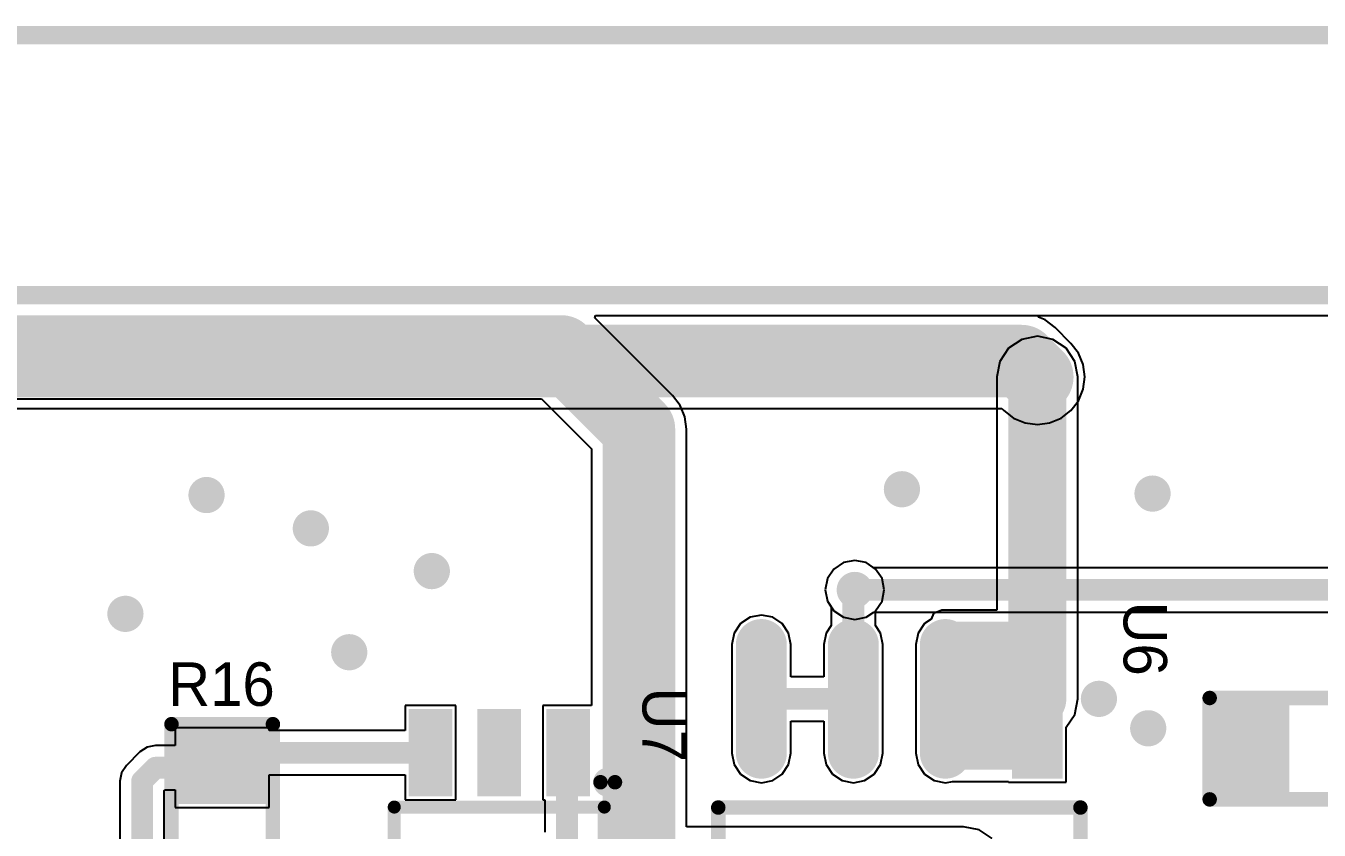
# Model space of a CAD drawing. Extents: x 23 to 127, y 48 to 72.
# Drawn here: x 91.27 to 109.12, y 60.79 to 71.89 of the extents above; entities that cross this region are included whole.
import ezdxf

# ---------------------------------------------------------------- set-up
doc = ezdxf.new("R2010")
doc.units = 0
doc.layers.get('0').update_dxf_attribs({"linetype": 'CONTINUOUS'})
for name, color, linetype in [('BOTTOMLAYER', 5, 'CONTINUOUS'), ('KEEPOUTLAYER', 6, 'CONTINUOUS'), ('MULTILAYER', 9, 'CONTINUOUS'), ('TOPLAYER', 1, 'CONTINUOUS'), ('TOPOVERLAY', 2, 'CONTINUOUS'), ('TOPPASTE', 8, 'CONTINUOUS'), ('TOPSOLDER', 216, 'CONTINUOUS')]:
    doc.layers.add(name, color=color, linetype=linetype)

# ---------------------------------------------------------------- blocks, each defined once
blk = doc.blocks.new('R_0603_43')
at = {"layer": 'TOPLAYER'}
for points in [[(-0.400002, -0.499999), (-0.400002, 0.499999), (-1.2, -0.499999), (-1.2, 0.499999)], [(1.2, -0.499999), (1.2, 0.499999), (0.400002, -0.499999), (0.400002, 0.499999)]]:
    blk.add_solid(points, dxfattribs=at)
at = {"layer": 'TOPOVERLAY', "const_width": 0.2}
for points in [[(-1.4, 0.700001), (1.4, 0.700001)], [(-1.4, 0.700001), (-1.4, -0.700001)], [(1.4, 0.700001), (1.4, -0.700001)], [(-1.4, -0.700001), (1.4, -0.700001)]]:
    blk.add_lwpolyline(points, dxfattribs=at)
at = {"layer": 'TOPOVERLAY', "const_width": 0.1}
for points in [[(-1.45, 0.700001, 1), (-1.35, 0.700001, 1)], [(-1.45, 0.700001, 1), (-1.35, 0.700001, 1)], [(1.35, 0.700001, 1), (1.45, 0.700001, 1)], [(1.35, 0.700001, 1), (1.45, 0.700001, 1)], [(-1.45, -0.700001, 1), (-1.35, -0.700001, 1)], [(-1.45, -0.700001, 1), (-1.35, -0.700001, 1)], [(1.35, -0.700001, 1), (1.45, -0.700001, 1)], [(1.35, -0.700001, 1), (1.45, -0.700001, 1)]]:
    blk.add_lwpolyline(points, format="xyb", close=True, dxfattribs=at)
at = {"layer": 'TOPPASTE'}
for points in [[(-0.400002, -0.499999), (-0.400002, 0.499999), (-1.2, -0.499999), (-1.2, 0.499999)], [(1.2, -0.499999), (1.2, 0.499999), (0.400002, -0.499999), (0.400002, 0.499999)]]:
    blk.add_solid(points, dxfattribs=at)
at = {"layer": 'TOPSOLDER'}
for points in [[(-0.298402, -0.601599), (-0.298402, 0.601599), (-1.3016, -0.601599), (-1.3016, 0.601599)], [(1.3016, -0.601599), (1.3016, 0.601599), (0.298402, -0.601599), (0.298402, 0.601599)]]:
    blk.add_solid(points, dxfattribs=at)
blk = doc.blocks.new('R_0603_50')
at = {"layer": 'TOPLAYER'}
for points in [[(-0.400002, -0.499999), (-0.400002, 0.499999), (-1.2, -0.499999), (-1.2, 0.499999)], [(1.2, -0.499999), (1.2, 0.499999), (0.400002, -0.499999), (0.400002, 0.499999)]]:
    blk.add_solid(points, dxfattribs=at)
at = {"layer": 'TOPOVERLAY', "const_width": 0.2}
for points in [[(-1.4, 0.700001), (1.4, 0.700001)], [(-1.4, -0.700001), (-1.4, 0.700001)], [(1.4, -0.700001), (1.4, 0.700001)], [(-1.4, -0.700001), (1.4, -0.700001)]]:
    blk.add_lwpolyline(points, dxfattribs=at)
at = {"layer": 'TOPOVERLAY', "const_width": 0.1}
for points in [[(-1.45, 0.700001, 1), (-1.35, 0.700001, 1)], [(-1.45, 0.700001, 1), (-1.35, 0.700001, 1)], [(1.35, 0.700001, 1), (1.45, 0.700001, 1)], [(1.35, 0.700001, 1), (1.45, 0.700001, 1)], [(-1.45, -0.700001, 1), (-1.35, -0.700001, 1)], [(-1.45, -0.700001, 1), (-1.35, -0.700001, 1)], [(1.35, -0.700001, 1), (1.45, -0.700001, 1)], [(1.35, -0.700001, 1), (1.45, -0.700001, 1)]]:
    blk.add_lwpolyline(points, format="xyb", close=True, dxfattribs=at)
at = {"layer": 'TOPPASTE'}
for points in [[(-0.400002, -0.499999), (-0.400002, 0.499999), (-1.2, -0.499999), (-1.2, 0.499999)], [(1.2, -0.499999), (1.2, 0.499999), (0.400002, -0.499999), (0.400002, 0.499999)]]:
    blk.add_solid(points, dxfattribs=at)
at = {"layer": 'TOPSOLDER'}
for points in [[(-0.298402, -0.601599), (-0.298402, 0.601599), (-1.3016, -0.601599), (-1.3016, 0.601599)], [(1.3016, -0.601599), (1.3016, 0.601599), (0.298402, -0.601599), (0.298402, 0.601599)]]:
    blk.add_solid(points, dxfattribs=at)
blk = doc.blocks.new('SOIC8_58')
at = {"layer": 'TOPLAYER', "const_width": 0.499999}
for points in [[(-1.905, 3.349996), (-1.905, 1.849994)], [(-0.635, 3.349996), (-0.635, 1.849994)], [(0.635, 3.349996), (0.635, 1.849994)], [(1.905, 3.349996), (1.905, 1.849994)], [(-0.635, -1.849994), (-0.635, -3.349996)], [(0.635, -1.849994), (0.635, -3.349996)], [(1.905, -1.849994), (1.905, -3.349996)]]:
    blk.add_lwpolyline(points, dxfattribs=at)
at = {"layer": 'TOPLAYER', "const_width": 0.249999}
for points in [[(-2.029998, 3.349996, 1), (-1.780002, 3.349996, 1)], [(-0.759998, 3.349996, 1), (-0.510002, 3.349996, 1)], [(0.510002, 3.349996, 1), (0.759998, 3.349996, 1)], [(1.780002, 3.349996, 1), (2.029998, 3.349996, 1)], [(-2.029998, 1.849994, 1), (-1.780002, 1.849994, 1)], [(-0.759998, 1.849994, 1), (-0.510002, 1.849994, 1)], [(0.510002, 1.849994, 1), (0.759998, 1.849994, 1)], [(1.780002, 1.849994, 1), (2.029998, 1.849994, 1)], [(-0.759998, -1.849994, 1), (-0.510002, -1.849994, 1)], [(0.510002, -1.849994, 1), (0.759998, -1.849994, 1)], [(1.780002, -1.849994, 1), (2.029998, -1.849994, 1)], [(-0.759998, -3.349996, 1), (-0.510002, -3.349996, 1)], [(0.510002, -3.349996, 1), (0.759998, -3.349996, 1)], [(1.780002, -3.349996, 1), (2.029998, -3.349996, 1)]]:
    blk.add_lwpolyline(points, format="xyb", close=True, dxfattribs=at)
at = {"layer": 'TOPLAYER'}
blk.add_solid([(-1.655, -3.599995), (-1.655, -1.599994), (-2.154999, -3.599995), (-2.154999, -1.599994)], dxfattribs=at)
at = {"layer": 'TOPOVERLAY', "const_width": 0.2}
for points in [[(2.499995, 1.099998), (-2.499995, 1.099998)], [(-2.499995, 1.099998), (-2.499995, 0.366674)], [(2.499995, 1.099998), (2.499995, -1.099998)], [(-2.499995, -0.366649), (-2.499995, -1.099998)], [(2.499995, -1.099998), (-2.499995, -1.099998)]]:
    blk.add_lwpolyline(points, dxfattribs=at)
at = {"layer": 'TOPOVERLAY'}
for points, const_width in [([(-2.549995, 1.099998, 1), (-2.449995, 1.099998, 1)], 0.1), ([(-2.549995, 1.099998, 1), (-2.449995, 1.099998, 1)], 0.1), ([(2.449995, 1.099998, 1), (2.549995, 1.099998, 1)], 0.1), ([(2.449995, 1.099998, 1), (2.549995, 1.099998, 1)], 0.1), ([(-2.549995, 0.366674, 1), (-2.449995, 0.366674, 1)], 0.1), ([(-2.549995, 0.366674, 1), (-2.449995, 0.366674, 1)], 0.1), ([(-2.549995, -0.366649, 1), (-2.449995, -0.366649, 1)], 0.1), ([(-2.549995, -0.366674, 1), (-2.449995, -0.366674, 1)], 0.1), ([(-2.549995, -1.099998, 1), (-2.449995, -1.099998, 1)], 0.1), ([(-2.549995, -1.099998, 1), (-2.449995, -1.099998, 1)], 0.1), ([(2.449995, -1.099998, 1), (2.549995, -1.099998, 1)], 0.1), ([(2.449995, -1.099998, 1), (2.549995, -1.099998, 1)], 0.1), ([(-2.63, -2.599985, 1), (-2.880002, -2.599985, 1)], 0.249999), ([(-2.942501, -2.599985, 1), (-2.817503, -2.599985, 1)], 0.124998), ([(-2.692499, -2.599985, 1), (-2.567501, -2.599985, 1)], 0.124998)]:
    blk.add_lwpolyline(points, format="xyb", close=True, dxfattribs=dict(at, const_width=const_width))
at = {"layer": 'TOPOVERLAY', "const_width": 0.2}
blk.add_lwpolyline([(-2.499995, 0.366674, -1), (-2.499995, -0.366674)], format="xyb", dxfattribs=at)
at = {"layer": 'TOPPASTE', "const_width": 0.499999}
for points in [[(-1.905, 3.349996), (-1.905, 1.849994)], [(-0.635, 3.349996), (-0.635, 1.849994)], [(0.635, 3.349996), (0.635, 1.849994)], [(1.905, 3.349996), (1.905, 1.849994)], [(-0.635, -1.849994), (-0.635, -3.349996)], [(0.635, -1.849994), (0.635, -3.349996)], [(1.905, -1.849994), (1.905, -3.349996)]]:
    blk.add_lwpolyline(points, dxfattribs=at)
at = {"layer": 'TOPPASTE', "const_width": 0.249999}
for points in [[(-2.029998, 3.349996, 1), (-1.780002, 3.349996, 1)], [(-0.759998, 3.349996, 1), (-0.510002, 3.349996, 1)], [(0.510002, 3.349996, 1), (0.759998, 3.349996, 1)], [(1.780002, 3.349996, 1), (2.029998, 3.349996, 1)], [(-2.029998, 1.849994, 1), (-1.780002, 1.849994, 1)], [(-0.759998, 1.849994, 1), (-0.510002, 1.849994, 1)], [(0.510002, 1.849994, 1), (0.759998, 1.849994, 1)], [(1.780002, 1.849994, 1), (2.029998, 1.849994, 1)], [(-0.759998, -1.849994, 1), (-0.510002, -1.849994, 1)], [(0.510002, -1.849994, 1), (0.759998, -1.849994, 1)], [(1.780002, -1.849994, 1), (2.029998, -1.849994, 1)], [(-0.759998, -3.349996, 1), (-0.510002, -3.349996, 1)], [(0.510002, -3.349996, 1), (0.759998, -3.349996, 1)], [(1.780002, -3.349996, 1), (2.029998, -3.349996, 1)]]:
    blk.add_lwpolyline(points, format="xyb", close=True, dxfattribs=at)
at = {"layer": 'TOPPASTE'}
blk.add_solid([(-1.655, -3.599995), (-1.655, -1.599994), (-2.154999, -3.599995), (-2.154999, -1.599994)], dxfattribs=at)
at = {"layer": 'TOPSOLDER', "const_width": 0.703199}
for points in [[(-1.905, 3.349996), (-1.905, 1.849994)], [(-0.635, 3.349996), (-0.635, 1.849994)], [(0.635, 3.349996), (0.635, 1.849994)], [(1.905, 3.349996), (1.905, 1.849994)], [(-0.635, -1.849994), (-0.635, -3.349996)], [(0.635, -1.849994), (0.635, -3.349996)], [(1.905, -1.849994), (1.905, -3.349996)]]:
    blk.add_lwpolyline(points, dxfattribs=at)
at = {"layer": 'TOPSOLDER', "const_width": 0.351599}
for points in [[(-2.080798, 3.349996, 1), (-1.729202, 3.349996, 1)], [(-0.810798, 3.349996, 1), (-0.459202, 3.349996, 1)], [(0.459202, 3.349996, 1), (0.810798, 3.349996, 1)], [(1.729202, 3.349996, 1), (2.080798, 3.349996, 1)], [(-2.080798, 1.849994, 1), (-1.729202, 1.849994, 1)], [(-0.810798, 1.849994, 1), (-0.459202, 1.849994, 1)], [(0.459202, 1.849994, 1), (0.810798, 1.849994, 1)], [(1.729202, 1.849994, 1), (2.080798, 1.849994, 1)], [(-0.810798, -1.849994, 1), (-0.459202, -1.849994, 1)], [(0.459202, -1.849994, 1), (0.810798, -1.849994, 1)], [(1.729202, -1.849994, 1), (2.080798, -1.849994, 1)], [(-0.810798, -3.349996, 1), (-0.459202, -3.349996, 1)], [(0.459202, -3.349996, 1), (0.810798, -3.349996, 1)], [(1.729202, -3.349996, 1), (2.080798, -3.349996, 1)]]:
    blk.add_lwpolyline(points, format="xyb", close=True, dxfattribs=at)
at = {"layer": 'TOPSOLDER'}
blk.add_solid([(-1.5534, -3.701595), (-1.5534, -1.498394), (-2.2566, -3.701595), (-2.2566, -1.498394)], dxfattribs=at)
blk = doc.blocks.new('SOT_23_5_59')
at = {"layer": 'TOPLAYER'}
for points in [[(-1.15, 2.050001), (-1.15, 1.050003), (-0.750001, 2.050001), (-0.750001, 1.050003)], [(0.750001, 2.050001), (0.750001, 1.050003), (1.15, 2.050001), (1.15, 1.050003)], [(-1.15, -1.05), (-1.15, -2.049998), (-0.750001, -1.05), (-0.750001, -2.049998)], [(-0.2, -1.05), (-0.2, -2.049998), (0.2, -1.05), (0.2, -2.049998)], [(0.750001, -1.05), (0.750001, -2.049998), (1.15, -1.05), (1.15, -2.049998)]]:
    blk.add_solid(points, dxfattribs=at)
at = {"layer": 'TOPOVERLAY', "const_width": 0.18}
for points in [[(-1.45, 0.800001), (-1.45, -0.799998)], [(1.45, 0.800001), (-1.45, 0.800001)], [(1.45, 0.800001), (1.45, -0.799998)], [(1.45, -0.799998), (-1.45, -0.799998)]]:
    blk.add_lwpolyline(points, dxfattribs=at)
at = {"layer": 'TOPOVERLAY'}
for points, const_width in [([(-1.494998, 0.800001, 1), (-1.405001, 0.800001, 1)], 0.09), ([(-1.494998, 0.800001, 1), (-1.405001, 0.800001, 1)], 0.09), ([(1.405001, 0.800001, 1), (1.494998, 0.800001, 1)], 0.09), ([(1.405001, 0.800001, 1), (1.494998, 0.800001, 1)], 0.09), ([(-1.494998, -0.799998, 1), (-1.405001, -0.799998, 1)], 0.09), ([(-1.494998, -0.799998, 1), (-1.405001, -0.799998, 1)], 0.09), ([(1.405001, -0.799998, 1), (1.494998, -0.799998, 1)], 0.09), ([(1.405001, -0.799998, 1), (1.494998, -0.799998, 1)], 0.09), ([(-1.397, -1.143, 1), (-1.597, -1.143, 1)], 0.2), ([(-1.646999, -1.143, 1), (-1.547, -1.143, 1)], 0.1), ([(-1.447, -1.143, 1), (-1.347, -1.143, 1)], 0.1)]:
    blk.add_lwpolyline(points, format="xyb", close=True, dxfattribs=dict(at, const_width=const_width))
at = {"layer": 'TOPPASTE'}
for points in [[(-1.15, 2.050001), (-1.15, 1.050003), (-0.750001, 2.050001), (-0.750001, 1.050003)], [(0.750001, 2.050001), (0.750001, 1.050003), (1.15, 2.050001), (1.15, 1.050003)], [(-1.15, -1.05), (-1.15, -2.049998), (-0.750001, -1.05), (-0.750001, -2.049998)], [(-0.2, -1.05), (-0.2, -2.049998), (0.2, -1.05), (0.2, -2.049998)], [(0.750001, -1.05), (0.750001, -2.049998), (1.15, -1.05), (1.15, -2.049998)]]:
    blk.add_solid(points, dxfattribs=at)
at = {"layer": 'TOPSOLDER'}
for points in [[(-1.2516, 2.151601), (-1.2516, 0.948403), (-0.648401, 2.151601), (-0.648401, 0.948403)], [(0.648401, 2.151601), (0.648401, 0.948403), (1.2516, 2.151601), (1.2516, 0.948403)], [(-1.2516, -0.9484), (-1.2516, -2.151598), (-0.648401, -0.9484), (-0.648401, -2.151598)], [(-0.3016, -0.9484), (-0.3016, -2.151598), (0.3016, -0.9484), (0.3016, -2.151598)], [(0.648401, -0.9484), (0.648401, -2.151598), (1.2516, -0.9484), (1.2516, -2.151598)]]:
    blk.add_solid(points, dxfattribs=at)

msp = doc.modelspace()

# ---------------------------------------------------------------- linework, layer by layer
at = {"layer": 'BOTTOMLAYER'}
for p, q in [((105.248481, 67.873377), (105.252744, 67.894812)), ((105.341102, 67.835013), (105.248481, 67.873377)), ((105.252744, 67.894812), (126.260873, 67.894812)), ((105.476883, 67.730822), (105.341102, 67.835013)), ((105.696403, 67.511305), (105.476883, 67.730822)), ((105.800591, 67.375522), (105.696403, 67.511305)), ((105.866085, 67.217404), (105.800591, 67.375522)), ((105.888424, 67.04772), (105.866085, 67.217404)), ((105.866087, 66.878037), (105.888424, 67.04772)), ((105.800591, 66.719917), (105.866087, 66.878037)), ((75.745911, 66.611632), (104.741739, 66.611632)), ((104.741739, 66.611632), (104.769234, 66.584137)), ((105.696403, 66.584137), (105.800591, 66.719917)), ((104.769234, 66.584137), (104.905018, 66.479948)), ((104.905018, 66.479948), (105.063135, 66.414454)), ((105.402502, 66.414452), (105.560622, 66.479948)), ((105.560622, 66.479948), (105.696403, 66.584137)), ((105.063135, 66.414454), (105.23282, 66.392115)), ((105.23282, 66.392115), (105.402502, 66.414452)), ((102.556267, 64.484032), (102.423956, 64.395624)), ((102.71234, 64.515075), (102.556267, 64.484032)), ((102.868412, 64.484032), (102.71234, 64.515075)), ((102.974544, 64.413117), (102.868412, 64.484032)), ((102.423956, 64.395624), (102.335548, 64.263313)), ((116.912286, 64.413117), (102.974544, 64.413117)), ((102.335548, 64.263313), (102.304505, 64.10724)), ((102.304505, 64.10724), (102.335548, 63.951167)), ((102.335548, 63.951167), (102.423956, 63.818856)), ((102.423956, 63.818856), (102.556267, 63.730449)), ((102.868412, 63.730449), (102.974544, 63.801363)), ((102.974544, 63.801363), (116.785598, 63.801363)), ((102.556267, 63.730449), (102.71234, 63.699405)), ((102.71234, 63.699405), (102.868412, 63.730449))]:
    msp.add_line(p, q, dxfattribs=at)
for points, const_width in [([(73.733299, 67.267239), (105.0133, 67.267239)], 1.000001), ([(105.0133, 67.267239), (105.23282, 67.04772)], 1.000001), ([(102.71234, 64.10724), (116.912299, 64.10724)], 0.299999)]:
    msp.add_lwpolyline(points, dxfattribs=dict(at, const_width=const_width))
for points, const_width in [([(104.763301, 67.267239, 1), (105.2633, 67.267239, 1)], 0.499999), ([(104.763301, 67.267239, 1), (105.2633, 67.267239, 1)], 0.499999), ([(104.98282, 67.04772, 1), (105.482819, 67.04772, 1)], 0.499999), ([(105.107821, 67.04772, 1), (105.357818, 67.04772, 1)], 0.249999), ([(103.2383, 65.49724, 1), (103.488297, 65.49724, 1)], 0.249999), ([(93.638301, 65.41724, 1), (93.888298, 65.41724, 1)], 0.249999), ([(106.698301, 65.43724, 1), (106.948298, 65.43724, 1)], 0.249999), ([(95.078301, 64.957239, 1), (95.328298, 64.957239, 1)], 0.249999), ([(96.7483, 64.36724, 1), (96.998297, 64.36724, 1)], 0.249999), ([(102.587341, 64.10724, 1), (102.837338, 64.10724, 1)], 0.249999), ([(102.637341, 64.10724, 1), (102.787338, 64.10724, 1)], 0.15), ([(92.518301, 63.777238, 1), (92.768298, 63.777238, 1)], 0.249999), ([(95.6083, 63.24724, 1), (95.858297, 63.24724, 1)], 0.249999), ([(106.638301, 62.197239, 1), (106.888298, 62.197239, 1)], 0.249999)]:
    msp.add_lwpolyline(points, format="xyb", close=True, dxfattribs=dict(at, const_width=const_width))
at = {"layer": 'KEEPOUTLAYER', "const_width": 0.254}
for points in [[(84.033876, 71.76724), (126.5433, 71.76724)], [(26.5433, 68.17724), (126.5433, 68.17724)]]:
    msp.add_lwpolyline(points, dxfattribs=at)
at = {"layer": 'MULTILAYER', "const_width": 0.249999}
for points in [[(105.107821, 67.04772, 1), (105.357818, 67.04772, 1)], [(103.2383, 65.49724, 1), (103.488297, 65.49724, 1)], [(93.638301, 65.41724, 1), (93.888298, 65.41724, 1)], [(106.698301, 65.43724, 1), (106.948298, 65.43724, 1)], [(95.078301, 64.957239, 1), (95.328298, 64.957239, 1)], [(96.7483, 64.36724, 1), (96.998297, 64.36724, 1)], [(102.587341, 64.10724, 1), (102.837338, 64.10724, 1)], [(92.518301, 63.777238, 1), (92.768298, 63.777238, 1)], [(95.6083, 63.24724, 1), (95.858297, 63.24724, 1)], [(106.638301, 62.197239, 1), (106.888298, 62.197239, 1)]]:
    msp.add_lwpolyline(points, format="xyb", close=True, dxfattribs=at)
at = {"layer": 'TOPLAYER'}
for p, q in [((99.123884, 67.863822), (99.134404, 67.894812)), ((100.196886, 66.790821), (99.123884, 67.863822)), ((99.134404, 67.894812), (126.260873, 67.894812)), ((105.01822, 67.565806), (104.836293, 67.444247)), ((105.23282, 67.608493), (105.01822, 67.565806)), ((105.447419, 67.565806), (105.23282, 67.608493)), ((105.629347, 67.444247), (105.447419, 67.565806)), ((104.836293, 67.444247), (104.714733, 67.262319)), ((105.750906, 67.262319), (105.629347, 67.444247)), ((104.714733, 67.262319), (104.672046, 67.04772)), ((105.793593, 67.04772), (105.750906, 67.262319)), ((104.672046, 67.04772), (104.672046, 63.829598)), ((105.793593, 62.603355), (105.793593, 67.04772)), ((100.301074, 66.655041), (100.196886, 66.790821)), ((86.99849, 66.744632), (98.388741, 66.744632)), ((98.388741, 66.744632), (99.077694, 66.055677)), ((100.347386, 66.543235), (100.301074, 66.655041)), ((100.366568, 66.496923), (100.347386, 66.543235)), ((100.388908, 66.327238), (100.366568, 66.496923)), ((100.388908, 60.838014), (100.388908, 66.327238)), ((99.077694, 66.055677), (99.077694, 62.509697)), ((102.556267, 64.484032), (102.423956, 64.395624)), ((102.71234, 64.515075), (102.556267, 64.484032)), ((102.868412, 64.484032), (102.71234, 64.515075)), ((103.000724, 64.395624), (102.868412, 64.484032)), ((102.423956, 64.395624), (102.335548, 64.263313)), ((103.089131, 64.263313), (103.000724, 64.395624)), ((102.335548, 64.263313), (102.304505, 64.10724)), ((102.304505, 64.10724), (102.335548, 63.951167)), ((103.120175, 64.10724), (103.089131, 64.263313)), ((103.089131, 63.951167), (103.120175, 64.10724)), ((102.335548, 63.951167), (102.386943, 63.874251)), ((103.000724, 63.818856), (103.089131, 63.951167)), ((101.42282, 63.761191), (101.266747, 63.730147)), ((101.578893, 63.730147), (101.42282, 63.761191)), ((102.386943, 63.874251), (102.386943, 63.61556)), ((102.998697, 63.817503), (103.000724, 63.818856)), ((102.998697, 63.61556), (102.998697, 63.817503)), ((103.798494, 63.782044), (103.765614, 63.702662)), ((103.9133, 63.829598), (103.798494, 63.782044)), ((104.672046, 63.829598), (103.9133, 63.829598)), ((101.134436, 63.64174), (101.046029, 63.509428)), ((101.266747, 63.730147), (101.134436, 63.64174)), ((101.711204, 63.64174), (101.578893, 63.730147)), ((101.799611, 63.509428), (101.711204, 63.64174)), ((102.386943, 63.61556), (102.316029, 63.509428)), ((103.069611, 63.509428), (102.998697, 63.61556)), ((103.674436, 63.64174), (103.586029, 63.509428)), ((103.765614, 63.702662), (103.674436, 63.64174)), ((101.046029, 63.509428), (101.014985, 63.353356)), ((101.830655, 63.353356), (101.799611, 63.509428)), ((102.316029, 63.509428), (102.284985, 63.353356)), ((103.100655, 63.353356), (103.069611, 63.509428)), ((103.586029, 63.509428), (103.554985, 63.353356)), ((101.014985, 63.353356), (101.014985, 61.853354)), ((101.830655, 62.909232), (101.830655, 63.353356)), ((102.284985, 63.353356), (102.284985, 62.909232)), ((103.100655, 61.853354), (103.100655, 63.353356)), ((103.554985, 63.353356), (103.554985, 61.853354)), ((102.284985, 62.909232), (101.830655, 62.909232)), ((97.204718, 62.509697), (96.504719, 62.509697)), ((96.504719, 62.509697), (96.504719, 62.165575)), ((97.204718, 61.2097), (97.204718, 62.509697)), ((99.077694, 62.509697), (98.404721, 62.509697)), ((98.404721, 62.509697), (98.404721, 61.2097)), ((105.750906, 62.388755), (105.793593, 62.603355)), ((105.632819, 62.212024), (105.750906, 62.388755)), ((94.629318, 62.203698), (93.329321, 62.203698)), ((93.329321, 62.203698), (93.329321, 61.959576)), ((94.629318, 62.165575), (94.629318, 62.203698)), ((96.504719, 62.165575), (94.629318, 62.165575)), ((101.830655, 61.853354), (101.830655, 62.297478)), ((101.830655, 62.297478), (102.284985, 62.297478)), ((102.284985, 62.297478), (102.284985, 61.853354)), ((105.632819, 61.453354), (105.632819, 62.212024)), ((93.059761, 61.959579), (92.942707, 61.936292)), ((93.059773, 61.959576), (93.059761, 61.959579)), ((93.329321, 61.959576), (93.059773, 61.959576)), ((92.843472, 61.869988), (92.65667, 61.683186)), ((92.942707, 61.936292), (92.843472, 61.869988)), ((101.014985, 61.853354), (101.046029, 61.697281)), ((101.799611, 61.697281), (101.830655, 61.853354)), ((102.284985, 61.853354), (102.316029, 61.697281)), ((103.069611, 61.697281), (103.100655, 61.853354)), ((103.554985, 61.853354), (103.586029, 61.697281)), ((92.65667, 61.683186), (92.590366, 61.583951)), ((101.046029, 61.697281), (101.134436, 61.56497)), ((101.711204, 61.56497), (101.799611, 61.697281)), ((102.316029, 61.697281), (102.404436, 61.56497)), ((102.981204, 61.56497), (103.069611, 61.697281)), ((103.586029, 61.697281), (103.674436, 61.56497)), ((92.590366, 61.583951), (92.567079, 61.466898)), ((92.567079, 61.466898), (92.567082, 61.466885)), ((92.567082, 61.466885), (92.567082, 56.485338)), ((94.629318, 61.1037), (94.629318, 61.553822)), ((94.629318, 61.553822), (96.504719, 61.553822)), ((96.504719, 61.553822), (96.504719, 61.2097)), ((101.134436, 61.56497), (101.266747, 61.476562)), ((101.266747, 61.476562), (101.42282, 61.445518)), ((101.42282, 61.445518), (101.578893, 61.476562)), ((101.578893, 61.476562), (101.711204, 61.56497)), ((102.404436, 61.56497), (102.536747, 61.476562)), ((102.536747, 61.476562), (102.69282, 61.445518)), ((102.69282, 61.445518), (102.848893, 61.476562)), ((102.848893, 61.476562), (102.981204, 61.56497)), ((103.674436, 61.56497), (103.806747, 61.476562)), ((103.806747, 61.476562), (103.96282, 61.445518)), ((103.96282, 61.445518), (104.060165, 61.464881)), ((104.060165, 61.464881), (104.832821, 61.464881)), ((104.832821, 61.464881), (104.832821, 61.453354)), ((104.832821, 61.453354), (105.632819, 61.453354)), ((93.178836, 61.340197), (93.186461, 61.347822)), ((93.178836, 56.485338), (93.178836, 61.340197)), ((93.186461, 61.347822), (93.329321, 61.347822)), ((93.329321, 61.347822), (93.329321, 61.1037)), ((93.329321, 61.1037), (94.629318, 61.1037)), ((96.504719, 61.2097), (97.204718, 61.2097)), ((98.404721, 61.2097), (98.433463, 61.2097)), ((98.433463, 61.2097), (98.433463, 60.763937)), ((104.213299, 60.838014), (100.388908, 60.838014)), ((104.427899, 60.795327), (104.213299, 60.838014)), ((104.609824, 60.67377), (104.427899, 60.795327))]:
    msp.add_line(p, q, dxfattribs=at)
for points, const_width in [([(86.726928, 67.400239), (98.660301, 67.400239)], 1.000001), ([(98.660301, 67.400239), (99.733301, 66.327238)], 1.000001), ([(105.23282, 62.603355), (105.23282, 67.04772)], 0.800001), ([(99.733301, 60.27724), (99.733301, 66.327238)], 1.000001), ([(102.69282, 62.603355), (102.69282, 64.12676)], 0.299999), ([(102.69282, 64.12676), (102.71234, 64.10724)], 0.299999), ([(104.223299, 62.603355), (105.23282, 62.603355)], 0.800001), ([(101.42282, 62.603355), (102.69282, 62.603355)], 0.299999), ([(93.979319, 61.653699), (94.185318, 61.859698)], 0.299999), ([(94.185318, 61.859698), (96.854719, 61.859698)], 0.299999), ([(98.73934, 61.844319), (98.75472, 61.859698)], 0.299999), ([(98.73934, 60.63724), (98.73934, 61.844319)], 0.299999), ([(92.872959, 61.466898), (93.059761, 61.653699)], 0.299999), ([(93.059761, 61.653699), (93.979319, 61.653699)], 0.299999), ([(92.872959, 55.835339), (92.872959, 61.466898)], 0.299999)]:
    msp.add_lwpolyline(points, dxfattribs=dict(at, const_width=const_width))
for points, const_width in [([(98.410301, 67.400239, 1), (98.9103, 67.400239, 1)], 0.499999), ([(98.410301, 67.400239, 1), (98.9103, 67.400239, 1)], 0.499999), ([(105.03282, 67.04772, 1), (105.432819, 67.04772, 1)], 0.399999), ([(105.107821, 67.04772, 1), (105.357818, 67.04772, 1)], 0.249999), ([(99.483301, 66.327238, 1), (99.9833, 66.327238, 1)], 0.499999), ([(99.483301, 66.327238, 1), (99.9833, 66.327238, 1)], 0.499999), ([(103.2383, 65.49724, 1), (103.488297, 65.49724, 1)], 0.249999), ([(93.638301, 65.41724, 1), (93.888298, 65.41724, 1)], 0.249999), ([(106.698301, 65.43724, 1), (106.948298, 65.43724, 1)], 0.249999), ([(95.078301, 64.957239, 1), (95.328298, 64.957239, 1)], 0.249999), ([(96.7483, 64.36724, 1), (96.998297, 64.36724, 1)], 0.249999), ([(102.587341, 64.10724, 1), (102.837338, 64.10724, 1)], 0.249999), ([(102.617821, 64.12676, 1), (102.767818, 64.12676, 1)], 0.15), ([(102.617821, 64.12676, 1), (102.767818, 64.12676, 1)], 0.15), ([(102.637341, 64.10724, 1), (102.787338, 64.10724, 1)], 0.15), ([(92.518301, 63.777238, 1), (92.768298, 63.777238, 1)], 0.249999), ([(95.6083, 63.24724, 1), (95.858297, 63.24724, 1)], 0.249999), ([(104.0233, 62.603355, 1), (104.423299, 62.603355, 1)], 0.399999), ([(105.03282, 62.603355, 1), (105.432819, 62.603355, 1)], 0.399999), ([(105.03282, 62.603355, 1), (105.432819, 62.603355, 1)], 0.399999), ([(101.347821, 62.603355, 1), (101.497818, 62.603355, 1)], 0.15), ([(102.617821, 62.603355, 1), (102.767818, 62.603355, 1)], 0.15), ([(102.617821, 62.603355, 1), (102.767818, 62.603355, 1)], 0.15), ([(106.638301, 62.197239, 1), (106.888298, 62.197239, 1)], 0.249999), ([(94.11032, 61.859698, 1), (94.260317, 61.859698, 1)], 0.15), ([(94.11032, 61.859698, 1), (94.260317, 61.859698, 1)], 0.15), ([(96.77972, 61.859698, 1), (96.929717, 61.859698, 1)], 0.15), ([(98.664342, 61.844319, 1), (98.814339, 61.844319, 1)], 0.15), ([(98.664342, 61.844319, 1), (98.814339, 61.844319, 1)], 0.15), ([(98.679721, 61.859698, 1), (98.829719, 61.859698, 1)], 0.15), ([(92.984762, 61.653699, 1), (93.134759, 61.653699, 1)], 0.15), ([(92.984762, 61.653699, 1), (93.134759, 61.653699, 1)], 0.15), ([(93.904321, 61.653699, 1), (94.054318, 61.653699, 1)], 0.15), ([(93.904321, 61.653699, 1), (94.054318, 61.653699, 1)], 0.15), ([(92.79796, 61.466898, 1), (92.947957, 61.466898, 1)], 0.15), ([(92.79796, 61.466898, 1), (92.947957, 61.466898, 1)], 0.15)]:
    msp.add_lwpolyline(points, format="xyb", close=True, dxfattribs=dict(at, const_width=const_width))
msp.add_solid([(103.9133, 61.62724), (105.2433, 61.62724), (103.9133, 63.667236), (105.2433, 63.667236)], dxfattribs=at)

# ---------------------------------------------------------------- block references
for name, p, rotation in [('SOIC8_58', (103.32782, 60.00336), 180), ('R_0603_50', (109.011839, 61.915578), 360), ('R_0603_43', (93.979319, 60.853698), 90), ('SOT_23_5_59', (97.804719, 60.309699), 180)]:
    msp.add_blockref(name, p, dxfattribs=dict(rotation=rotation))

# ---------------------------------------------------------------- texts
at = {"layer": 'TOPOVERLAY'}
for s, p in [('U6', (106.4233, 63.947238)), ('U7', (99.78134, 62.759199))]:
    msp.add_text(s, height=0.599999, rotation=270, dxfattribs=at).set_placement(p)
msp.add_text('R16', height=0.599999, dxfattribs=at).set_placement((93.233301, 62.507238))

doc.saveas('drawing.dxf')
